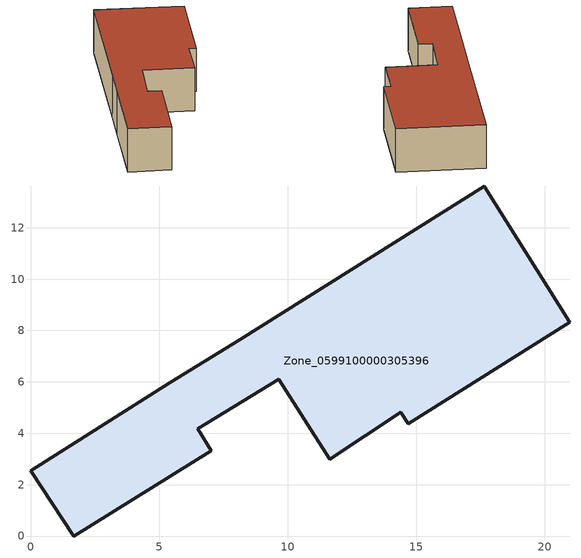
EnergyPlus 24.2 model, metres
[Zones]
Zone_0599100000305396
 floor ground (C_G): 17.66,13.62 20.98,8.31 14.69,4.37 14.41,4.82 11.63,3 9.66,6.09 6.5,4.17 7.03,3.31 1.68,0 0,2.55 5.42,5.97 8.13,7.64 z0
 wall outside (C_F): 8.13,7.64 5.42,5.97 0,2.55 1.68,0 7.03,3.31 6.5,4.17 9.66,6.09 11.63,3 14.41,4.82 14.69,4.37 20.98,8.31 17.66,13.62 8.13,7.64 z0:3.23
 roof outside (C_R): 20.98,8.31 17.66,13.62 8.13,7.64 5.42,5.97 0,2.55 1.68,0 7.03,3.31 6.5,4.17 9.66,6.09 11.63,3 14.41,4.82 14.69,4.37 z3.23
[BUILDING]
Pand.0599100000305396: North Axis=0; Terrain=City; Loads Convergence Tolerance Value=0.04; Temperature Convergence Tolerance Value=0.4; Solar Distribution=FullExterior; Maximum Number of Warmup Days=25; Minimum Number of Warmup Days=1
[Site:Location]
Rotterdam.The.Hague.AP_ZH_NLD Design_Conditions: Latitude=51.96; Longitude=4.45; Time Zone=1; Elevation=-4.5
[SITE:GROUNDTEMPERATURE:BUILDINGSURFACE]
18, 18, 18, 18, 18, 18, 18, 18, 18, 18, 18, 18
[MATERIAL] Thermal Absorptance=0.9; Solar Absorptance=0.7; Visible Absorptance=0.7
Name | Roughness | Thickness | Conductivity | Density | Specific Heat
G.TI.1946 | MediumSmooth | 0.15 | 1 | 540 | 1210
F.TI.1946 | Rough | 0.3 | 0.857143 | 1920 | 840
R.TI.1946 | MediumRough | 0.2 | 0.1 | 1500 | 1000
[CONSTRUCTION]
C_G: G.TI.1946
C_F: F.TI.1946
C_R: R.TI.1946
[ZONE]
Zone_0599100000305396: Type=1; Multiplier=1; Ceiling Height=Autocalculate; Volume=Autocalculate; Floor Area=autocalculate; Part of Total Floor Area=Yes
[ZONEINFILTRATION:DESIGNFLOWRATE]
Infil_Zone_0599100000305396: Zone or ZoneList or Space or SpaceList=Zone_0599100000305396; Schedule=AlwaysOn; Design Flow Rate Calculation Method=Flow/Area; Flow Rate per Floor Area=0.003; Constant Term Coefficient=1; Temperature Term Coefficient=0; Velocity Term Coefficient=0; Velocity Squared Term Coefficient=0
[HVACTEMPLATE:ZONE:IDEALLOADSAIRSYSTEM]
Zone_0599100000305396: Maximum Heating Supply Air Temperature=50; Minimum Cooling Supply Air Temperature=13; Maximum Heating Supply Air Humidity Ratio=0.0156; Minimum Cooling Supply Air Humidity Ratio=0.0077; Heating Limit=NoLimit; Cooling Limit=NoLimit; Dehumidification Control Type=ConstantSensibleHeatRatio; Cooling Sensible Heat Ratio=0.7; Dehumidification Setpoint=60; Humidification Control Type=None; Humidification Setpoint=30; Outdoor Air Method=None; Outdoor Air Flow Rate per Person=0.00944; Outdoor Air Flow Rate per Zone Floor Area=0; Outdoor Air Flow Rate per Zone=0; Demand Controlled Ventilation Type=None; Outdoor Air Economizer Type=NoEconomizer; Heat Recovery Type=None; Sensible Heat Recovery Effectiveness=0.7; Latent Heat Recovery Effectiveness=0.65
[ZONECONTROL:THERMOSTAT]
ThermostatControl_Zone_0599100000305396: Zone or ZoneList=Zone_0599100000305396; Control Type Schedule=DualSetpointControlType; Control 1=Thermostat_Zone_0599100000305396; Temperature Difference Between Cutout And Setpoint=0
[THERMOSTATSETPOINT:DUALSETPOINT]
Thermostat_Zone_0599100000305396: Heating Setpoint Temperature Schedule=HeatingSetpoint_Zone_0599100000305396; Cooling Setpoint Temperature Schedule=CoolingSetpoint_Zone_0599100000305396
[SCHEDULE:COMPACT]
HeatingSetpoint_Zone_0599100000305396: Through: 12/31, For: AllDays, Until: 24:00, 21
CoolingSetpoint_Zone_0599100000305396: Through: 12/31, For: AllDays, Until: 24:00, 24
DualSetpointControlType: Through: 12/31, For: AllDays, Until: 24:00, 4
AlwaysOn: Through: 12/31, For: AllDays, Until: 24:00, 1
